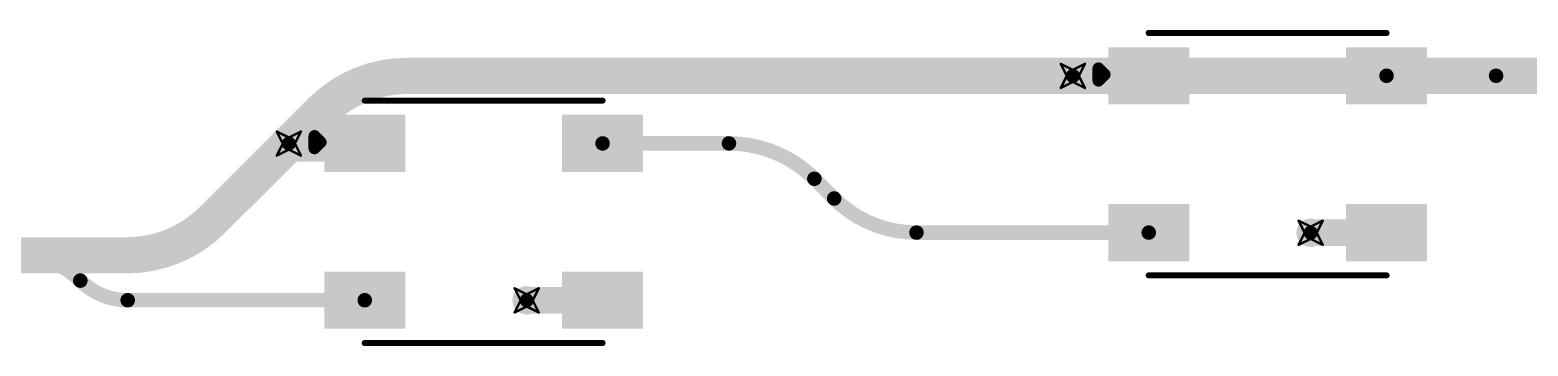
# Model space of a CAD drawing. Header units: inches. Extents: x -11 to 1110, y -7 to 455.
# Drawn here: x 484.26 to 515.76, y 233.29 to 239.95 of the extents above; entities that cross this region are included whole.
import ezdxf

# ---------------------------------------------------------------- set-up
doc = ezdxf.new("R2010")
doc.units = ezdxf.units.IN
for name, color, linetype in [('Bottom Layer', 5, 'Continuous'), ('Drill Drawing', 1, 'Continuous'), ('Top Layer', 1, 'Continuous'), ('Top Overlay', 2, 'Continuous'), ('Top Paste', 8, 'Continuous'), ('Top Solder', 216, 'Continuous'), ('Via Holes', 16, 'Continuous')]:
    doc.layers.add(name, color=color, linetype=linetype)

# ---------------------------------------------------------------- blocks, each defined once
blk = doc.blocks.new('WS2812B_B_W_77')
at = {"layer": 'Top Layer'}
for points in [[(-3.24999985, 2.15000078), (-1.75000031, 2.15000078), (-1.75000031, 1.15000278), (-3.24999985, 1.15000278)], [(3.24999985, 1.15000278), (1.75000031, 1.15000278), (1.75000031, 2.15000078), (3.24999985, 2.15000078)], [(-3.24999985, -1.15000024), (-1.75000031, -1.15000024), (-1.75000031, -2.14999824), (-3.24999985, -2.14999824)], [(1.75000031, -1.15000024), (3.24999985, -1.15000024), (3.24999985, -2.14999824), (1.75000031, -2.14999824)]]:
    blk.add_hatch(color=1, dxfattribs=at).paths.add_polyline_path(points)
at = {"layer": 'Top Paste'}
for points in [[(-3.24999985, 2.15000078), (-1.75000031, 2.15000078), (-1.75000031, 1.15000278), (-3.24999985, 1.15000278)], [(3.24999985, 1.15000278), (1.75000031, 1.15000278), (1.75000031, 2.15000078), (3.24999985, 2.15000078)], [(-3.24999985, -1.15000024), (-1.75000031, -1.15000024), (-1.75000031, -2.14999824), (-3.24999985, -2.14999824)], [(1.75000031, -1.15000024), (3.24999985, -1.15000024), (3.24999985, -2.14999824), (1.75000031, -2.14999824)]]:
    blk.add_hatch(color=8, dxfattribs=at).paths.add_polyline_path(points)
at = {"layer": 'Top Solder'}
for points in [[(-3.35159985, 2.25160078), (-1.64840031, 2.25160078), (-1.64840031, 1.04840278), (-3.35159985, 1.04840278)], [(3.35159985, 1.04840278), (1.64840031, 1.04840278), (1.64840031, 2.25160078), (3.35159985, 2.25160078)], [(-3.35159985, -1.04840024), (-1.64840031, -1.04840024), (-1.64840031, -2.25159824), (-3.35159985, -2.25159824)], [(1.64840031, -1.04840024), (3.35159985, -1.04840024), (3.35159985, -2.25159824), (1.64840031, -2.25159824)]]:
    blk.add_hatch(color=216, dxfattribs=at).paths.add_polyline_path(points)
at = {"layer": 'Top Overlay'}
for points in [[(-2.50000008, 2.55080008, 0.127, 0.127, 0), (2.50000008, 2.55080008, 0.127, 0.127, 0)], [(-3.556, 1.8034, 0.254, 0.254, 0), (-3.429, 1.6764, 0.254, 0.254, 0)], [(-3.556, 1.5494, 0.254, 0.254, 0), (-3.556, 1.8034, 0.254, 0.254, 0)], [(-3.556, 1.5494, 0.254, 0.254, 0), (-3.429, 1.6764, 0.254, 0.254, 0)], [(-2.50000008, -2.55079754, 0.127, 0.127, 0), (2.50000008, -2.55079754, 0.127, 0.127, 0)]]:
    blk.add_lwpolyline(points, format="xyseb", dxfattribs=at)
for points in [[(-2.53175008, 2.55080008, 0.0635, 0.0635, 1), (-2.46825008, 2.55080008, 0.0635, 0.0635, 1)], [(2.46825008, 2.55080008, 0.0635, 0.0635, 1), (2.53175008, 2.55080008, 0.0635, 0.0635, 1)], [(-3.619499999999999, 1.8034, 0.127, 0.127, 1), (-3.4925, 1.8034, 0.127, 0.127, 1)], [(-3.619499999999999, 1.8034, 0.127, 0.127, 1), (-3.4925, 1.8034, 0.127, 0.127, 1)], [(-3.619499999999999, 1.5494, 0.127, 0.127, 1), (-3.4925, 1.5494, 0.127, 0.127, 1)], [(-3.619499999999999, 1.5494, 0.127, 0.127, 1), (-3.4925, 1.5494, 0.127, 0.127, 1)], [(-3.4925, 1.6764, 0.127, 0.127, 1), (-3.3655, 1.6764, 0.127, 0.127, 1)], [(-3.4925, 1.6764, 0.127, 0.127, 1), (-3.3655, 1.6764, 0.127, 0.127, 1)], [(-2.53175008, -2.55079754, 0.0635, 0.0635, 1), (-2.46825008, -2.55079754, 0.0635, 0.0635, 1)], [(2.46825008, -2.55079754, 0.0635, 0.0635, 1), (2.53175008, -2.55079754, 0.0635, 0.0635, 1)]]:
    blk.add_lwpolyline(points, format="xyseb", close=True, dxfattribs=at)
blk = doc.blocks.new('WS2812B_B_W_86')
at = {"layer": 'Top Layer'}
for points in [[(-3.24999985, 2.15000078), (-1.75000031, 2.15000078), (-1.75000031, 1.15000278), (-3.24999985, 1.15000278)], [(3.24999985, 1.15000278), (1.75000031, 1.15000278), (1.75000031, 2.15000078), (3.24999985, 2.15000078)], [(-3.24999985, -1.15000024), (-1.75000031, -1.15000024), (-1.75000031, -2.14999824), (-3.24999985, -2.14999824)], [(1.75000031, -1.15000024), (3.24999985, -1.15000024), (3.24999985, -2.14999824), (1.75000031, -2.14999824)]]:
    blk.add_hatch(color=1, dxfattribs=at).paths.add_polyline_path(points)
at = {"layer": 'Top Paste'}
for points in [[(-3.24999985, 2.15000078), (-1.75000031, 2.15000078), (-1.75000031, 1.15000278), (-3.24999985, 1.15000278)], [(3.24999985, 1.15000278), (1.75000031, 1.15000278), (1.75000031, 2.15000078), (3.24999985, 2.15000078)], [(-3.24999985, -1.15000024), (-1.75000031, -1.15000024), (-1.75000031, -2.14999824), (-3.24999985, -2.14999824)], [(1.75000031, -1.15000024), (3.24999985, -1.15000024), (3.24999985, -2.14999824), (1.75000031, -2.14999824)]]:
    blk.add_hatch(color=8, dxfattribs=at).paths.add_polyline_path(points)
at = {"layer": 'Top Solder'}
for points in [[(-3.35159985, 2.25160078), (-1.64840031, 2.25160078), (-1.64840031, 1.04840278), (-3.35159985, 1.04840278)], [(3.35159985, 1.04840278), (1.64840031, 1.04840278), (1.64840031, 2.25160078), (3.35159985, 2.25160078)], [(-3.35159985, -1.04840024), (-1.64840031, -1.04840024), (-1.64840031, -2.25159824), (-3.35159985, -2.25159824)], [(1.64840031, -1.04840024), (3.35159985, -1.04840024), (3.35159985, -2.25159824), (1.64840031, -2.25159824)]]:
    blk.add_hatch(color=216, dxfattribs=at).paths.add_polyline_path(points)
at = {"layer": 'Top Overlay'}
for points in [[(-2.50000008, 2.55080008, 0.127, 0.127, 0), (2.50000008, 2.55080008, 0.127, 0.127, 0)], [(-3.556, 1.8034, 0.254, 0.254, 0), (-3.429, 1.6764, 0.254, 0.254, 0)], [(-3.556, 1.5494, 0.254, 0.254, 0), (-3.556, 1.8034, 0.254, 0.254, 0)], [(-3.556, 1.5494, 0.254, 0.254, 0), (-3.429, 1.6764, 0.254, 0.254, 0)], [(-2.50000008, -2.55079754, 0.127, 0.127, 0), (2.50000008, -2.55079754, 0.127, 0.127, 0)]]:
    blk.add_lwpolyline(points, format="xyseb", dxfattribs=at)
for points in [[(-2.53175008, 2.55080008, 0.0635, 0.0635, 1), (-2.46825008, 2.55080008, 0.0635, 0.0635, 1)], [(2.46825008, 2.55080008, 0.0635, 0.0635, 1), (2.53175008, 2.55080008, 0.0635, 0.0635, 1)], [(-3.619499999999999, 1.8034, 0.127, 0.127, 1), (-3.4925, 1.8034, 0.127, 0.127, 1)], [(-3.619499999999999, 1.8034, 0.127, 0.127, 1), (-3.4925, 1.8034, 0.127, 0.127, 1)], [(-3.619499999999999, 1.5494, 0.127, 0.127, 1), (-3.4925, 1.5494, 0.127, 0.127, 1)], [(-3.619499999999999, 1.5494, 0.127, 0.127, 1), (-3.4925, 1.5494, 0.127, 0.127, 1)], [(-3.4925, 1.6764, 0.127, 0.127, 1), (-3.3655, 1.6764, 0.127, 0.127, 1)], [(-3.4925, 1.6764, 0.127, 0.127, 1), (-3.3655, 1.6764, 0.127, 0.127, 1)], [(-2.53175008, -2.55079754, 0.0635, 0.0635, 1), (-2.46825008, -2.55079754, 0.0635, 0.0635, 1)], [(2.46825008, -2.55079754, 0.0635, 0.0635, 1), (2.53175008, -2.55079754, 0.0635, 0.0635, 1)]]:
    blk.add_lwpolyline(points, format="xyseb", close=True, dxfattribs=at)

msp = doc.modelspace()

# ---------------------------------------------------------------- hatches: boundary and pattern name
at = {"layer": 'Bottom Layer'}
h = msp.add_hatch(color=5, dxfattribs=at)
edge = h.paths.add_edge_path()
edge.add_arc((506.18539606, 238.97759418), 0.2999994, 0, 360)
h = msp.add_hatch(color=5, dxfattribs=at)
edge = h.paths.add_edge_path()
edge.add_arc((489.7027417, 237.55439662), 0.2999994, 0, 360)
h = msp.add_hatch(color=5, dxfattribs=at)
edge = h.paths.add_edge_path()
edge.add_arc((511.18539622, 235.67759316), 0.2999994, 0, 360)
h = msp.add_hatch(color=5, dxfattribs=at)
edge = h.paths.add_edge_path()
edge.add_arc((494.70274186, 234.2543956), 0.2999994, 0, 360)
at = {"layer": 'Top Layer'}
h = msp.add_hatch(color=1, dxfattribs=at)
edge = h.paths.add_edge_path()
edge.add_arc((506.18539606, 238.97759418), 0.2999994, 0, 360)
h = msp.add_hatch(color=1, dxfattribs=at)
edge = h.paths.add_edge_path()
edge.add_arc((489.7027417, 237.55439662), 0.2999994, 0, 360)
h = msp.add_hatch(color=1, dxfattribs=at)
edge = h.paths.add_edge_path()
edge.add_arc((511.18539622, 235.67759316), 0.2999994, 0, 360)
h = msp.add_hatch(color=1, dxfattribs=at)
edge = h.paths.add_edge_path()
edge.add_arc((494.70274186, 234.2543956), 0.2999994, 0, 360)
at = {"layer": 'Via Holes'}
h = msp.add_hatch(color=7, dxfattribs=at)
edge = h.paths.add_edge_path()
edge.add_arc((506.18539606, 238.97759418), 0.1499997, 0, 360)
h = msp.add_hatch(color=7, dxfattribs=at)
edge = h.paths.add_edge_path()
edge.add_arc((489.7027417, 237.55439662), 0.1499997, 0, 360)
h = msp.add_hatch(color=7, dxfattribs=at)
edge = h.paths.add_edge_path()
edge.add_arc((511.18539622, 235.67759316), 0.1499997, 0, 360)
h = msp.add_hatch(color=7, dxfattribs=at)
edge = h.paths.add_edge_path()
edge.add_arc((494.70274186, 234.2543956), 0.1499997, 0, 360)

# ---------------------------------------------------------------- linework, layer by layer
at = {"layer": 'Bottom Layer'}
for points in [[(490.38199104, 238.23364596, 0.7619999999999999, 0.7619999999999999, -0.198912367379658), (492.17804282, 238.97759418, 0.7619999999999999, 0.7619999999999999, 0)], [(492.17804282, 238.97759418, 0.7619999999999999, 0.7619999999999999, 0), (506.18539606, 238.97759418, 0.7619999999999999, 0.7619999999999999, 0)], [(506.18539606, 238.97759418, 0.7619999999999999, 0.7619999999999999, 0), (521.2616981399999, 238.97759418, 0.7619999999999999, 0.7619999999999999, 0)], [(489.7027417, 237.55439662, 0.7619999999999999, 0.7619999999999999, 0), (490.38199104, 238.23364596, 0.7619999999999999, 0.7619999999999999, 0)], [(488.0949979, 235.94665282, 0.7619999999999999, 0.7619999999999999, 0), (489.7027417, 237.55439662, 0.7619999999999999, 0.7619999999999999, 0)], [(488.0949979, 235.94665282, 0.7619999999999999, 0.7619999999999999, -0.198912367379658), (486.29894612, 235.2027046, 0.7619999999999999, 0.7619999999999999, 0)], [(473.40548702, 235.2027046, 0.7619999999999999, 0.7619999999999999, 0), (486.29894612, 235.2027046, 0.7619999999999999, 0.7619999999999999, 0)]]:
    msp.add_lwpolyline(points, format="xyseb", dxfattribs=at)
for points in [[(491.98754282, 238.97759418, 0.3809999999999999, 0.3809999999999999, 1), (492.36854282, 238.97759418, 0.3809999999999999, 0.3809999999999999, 1)], [(491.98754282, 238.97759418, 0.3809999999999999, 0.3809999999999999, 1), (492.36854282, 238.97759418, 0.3809999999999999, 0.3809999999999999, 1)], [(505.9948960599999, 238.97759418, 0.3809999999999999, 0.3809999999999999, 1), (506.3758960599999, 238.97759418, 0.3809999999999999, 0.3809999999999999, 1)], [(505.9948960599999, 238.97759418, 0.3809999999999999, 0.3809999999999999, 1), (506.3758960599999, 238.97759418, 0.3809999999999999, 0.3809999999999999, 1)], [(490.19149104, 238.23364596, 0.3809999999999999, 0.3809999999999999, 1), (490.57249104, 238.23364596, 0.3809999999999999, 0.3809999999999999, 1)], [(490.19149104, 238.23364596, 0.3809999999999999, 0.3809999999999999, 1), (490.57249104, 238.23364596, 0.3809999999999999, 0.3809999999999999, 1)], [(489.5122417, 237.55439662, 0.3809999999999999, 0.3809999999999999, 1), (489.8932417, 237.55439662, 0.3809999999999999, 0.3809999999999999, 1)], [(489.5122417, 237.55439662, 0.3809999999999999, 0.3809999999999999, 1), (489.8932417, 237.55439662, 0.3809999999999999, 0.3809999999999999, 1)], [(487.9044979, 235.94665282, 0.3809999999999999, 0.3809999999999999, 1), (488.2854978999999, 235.94665282, 0.3809999999999999, 0.3809999999999999, 1)], [(487.9044979, 235.94665282, 0.3809999999999999, 0.3809999999999999, 1), (488.2854978999999, 235.94665282, 0.3809999999999999, 0.3809999999999999, 1)], [(486.1084461199999, 235.2027046, 0.3809999999999999, 0.3809999999999999, 1), (486.48944612, 235.2027046, 0.3809999999999999, 0.3809999999999999, 1)], [(486.1084461199999, 235.2027046, 0.3809999999999999, 0.3809999999999999, 1), (486.48944612, 235.2027046, 0.3809999999999999, 0.3809999999999999, 1)]]:
    msp.add_lwpolyline(points, format="xyseb", close=True, dxfattribs=at)
at = {"layer": 'Drill Drawing'}
for points in [[(505.93139606, 239.23159418, 0.0508, 0.0508, 0), (506.18539606, 239.10459418, 0.0508, 0.0508, 0)], [(505.93139606, 239.23159418, 0.0508, 0.0508, 0), (506.05839606, 238.97759418, 0.0508, 0.0508, 0)], [(506.18539606, 239.10459418, 0.0508, 0.0508, 0), (506.43939606, 239.23159418, 0.0508, 0.0508, 0)], [(506.31239606, 238.97759418, 0.0508, 0.0508, 0), (506.43939606, 239.23159418, 0.0508, 0.0508, 0)], [(505.93139606, 238.72359418, 0.0508, 0.0508, 0), (506.05839606, 238.97759418, 0.0508, 0.0508, 0)], [(505.93139606, 238.72359418, 0.0508, 0.0508, 0), (506.18539606, 238.85059418, 0.0508, 0.0508, 0)], [(506.18539606, 238.85059418, 0.0508, 0.0508, 0), (506.43939606, 238.72359418, 0.0508, 0.0508, 0)], [(506.31239606, 238.97759418, 0.0508, 0.0508, 0), (506.43939606, 238.72359418, 0.0508, 0.0508, 0)], [(489.4487417, 237.80839662, 0.0508, 0.0508, 0), (489.7027417, 237.68139662, 0.0508, 0.0508, 0)], [(489.4487417, 237.80839662, 0.0508, 0.0508, 0), (489.5757416999999, 237.55439662, 0.0508, 0.0508, 0)], [(489.7027417, 237.68139662, 0.0508, 0.0508, 0), (489.9567417, 237.80839662, 0.0508, 0.0508, 0)], [(489.8297417, 237.55439662, 0.0508, 0.0508, 0), (489.9567417, 237.80839662, 0.0508, 0.0508, 0)], [(489.4487417, 237.30039662, 0.0508, 0.0508, 0), (489.5757416999999, 237.55439662, 0.0508, 0.0508, 0)], [(489.8297417, 237.55439662, 0.0508, 0.0508, 0), (489.9567417, 237.30039662, 0.0508, 0.0508, 0)], [(489.4487417, 237.30039662, 0.0508, 0.0508, 0), (489.7027417, 237.42739662, 0.0508, 0.0508, 0)], [(489.7027417, 237.42739662, 0.0508, 0.0508, 0), (489.9567417, 237.30039662, 0.0508, 0.0508, 0)], [(510.93139622, 235.93159316, 0.0508, 0.0508, 0), (511.18539622, 235.80459316, 0.0508, 0.0508, 0)], [(510.93139622, 235.93159316, 0.0508, 0.0508, 0), (511.05839622, 235.67759316, 0.0508, 0.0508, 0)], [(511.18539622, 235.80459316, 0.0508, 0.0508, 0), (511.4393962199999, 235.93159316, 0.0508, 0.0508, 0)], [(511.31239622, 235.67759316, 0.0508, 0.0508, 0), (511.4393962199999, 235.93159316, 0.0508, 0.0508, 0)], [(510.93139622, 235.42359316, 0.0508, 0.0508, 0), (511.05839622, 235.67759316, 0.0508, 0.0508, 0)], [(511.31239622, 235.67759316, 0.0508, 0.0508, 0), (511.4393962199999, 235.42359316, 0.0508, 0.0508, 0)], [(510.93139622, 235.42359316, 0.0508, 0.0508, 0), (511.18539622, 235.55059316, 0.0508, 0.0508, 0)], [(511.18539622, 235.55059316, 0.0508, 0.0508, 0), (511.4393962199999, 235.42359316, 0.0508, 0.0508, 0)], [(494.4487418599999, 234.5083956, 0.0508, 0.0508, 0), (494.70274186, 234.3813956, 0.0508, 0.0508, 0)], [(494.4487418599999, 234.5083956, 0.0508, 0.0508, 0), (494.57574186, 234.2543956, 0.0508, 0.0508, 0)], [(494.70274186, 234.3813956, 0.0508, 0.0508, 0), (494.95674186, 234.5083956, 0.0508, 0.0508, 0)], [(494.82974186, 234.2543956, 0.0508, 0.0508, 0), (494.95674186, 234.5083956, 0.0508, 0.0508, 0)], [(494.4487418599999, 234.0003956, 0.0508, 0.0508, 0), (494.57574186, 234.2543956, 0.0508, 0.0508, 0)], [(494.4487418599999, 234.0003956, 0.0508, 0.0508, 0), (494.70274186, 234.1273956, 0.0508, 0.0508, 0)], [(494.70274186, 234.1273956, 0.0508, 0.0508, 0), (494.95674186, 234.0003956, 0.0508, 0.0508, 0)], [(494.82974186, 234.2543956, 0.0508, 0.0508, 0), (494.95674186, 234.0003956, 0.0508, 0.0508, 0)]]:
    msp.add_lwpolyline(points, format="xyseb", dxfattribs=at)
for points in [[(505.9186960599999, 239.23159418, 0.0254, 0.0254, 1), (505.9440960599999, 239.23159418, 0.0254, 0.0254, 1)], [(505.9186960599999, 239.23159418, 0.0254, 0.0254, 1), (505.9440960599999, 239.23159418, 0.0254, 0.0254, 1)], [(506.17269606, 239.10459418, 0.0254, 0.0254, 1), (506.19809606, 239.10459418, 0.0254, 0.0254, 1)], [(506.17269606, 239.10459418, 0.0254, 0.0254, 1), (506.19809606, 239.10459418, 0.0254, 0.0254, 1)], [(506.42669606, 239.23159418, 0.0254, 0.0254, 1), (506.45209606, 239.23159418, 0.0254, 0.0254, 1)], [(506.42669606, 239.23159418, 0.0254, 0.0254, 1), (506.45209606, 239.23159418, 0.0254, 0.0254, 1)], [(505.9186960599999, 238.72359418, 0.0254, 0.0254, 1), (505.9440960599999, 238.72359418, 0.0254, 0.0254, 1)], [(505.9186960599999, 238.72359418, 0.0254, 0.0254, 1), (505.9440960599999, 238.72359418, 0.0254, 0.0254, 1)], [(506.04569606, 238.97759418, 0.0254, 0.0254, 1), (506.0710960599999, 238.97759418, 0.0254, 0.0254, 1)], [(506.04569606, 238.97759418, 0.0254, 0.0254, 1), (506.0710960599999, 238.97759418, 0.0254, 0.0254, 1)], [(506.17269606, 238.85059418, 0.0254, 0.0254, 1), (506.19809606, 238.85059418, 0.0254, 0.0254, 1)], [(506.17269606, 238.85059418, 0.0254, 0.0254, 1), (506.19809606, 238.85059418, 0.0254, 0.0254, 1)], [(506.2996960599999, 238.97759418, 0.0254, 0.0254, 1), (506.32509606, 238.97759418, 0.0254, 0.0254, 1)], [(506.2996960599999, 238.97759418, 0.0254, 0.0254, 1), (506.32509606, 238.97759418, 0.0254, 0.0254, 1)], [(506.42669606, 238.72359418, 0.0254, 0.0254, 1), (506.45209606, 238.72359418, 0.0254, 0.0254, 1)], [(506.42669606, 238.72359418, 0.0254, 0.0254, 1), (506.45209606, 238.72359418, 0.0254, 0.0254, 1)], [(489.4360417, 237.80839662, 0.0254, 0.0254, 1), (489.4614416999999, 237.80839662, 0.0254, 0.0254, 1)], [(489.4360417, 237.80839662, 0.0254, 0.0254, 1), (489.4614416999999, 237.80839662, 0.0254, 0.0254, 1)], [(489.9440417, 237.80839662, 0.0254, 0.0254, 1), (489.9694417, 237.80839662, 0.0254, 0.0254, 1)], [(489.9440417, 237.80839662, 0.0254, 0.0254, 1), (489.9694417, 237.80839662, 0.0254, 0.0254, 1)], [(489.5630417, 237.55439662, 0.0254, 0.0254, 1), (489.5884417, 237.55439662, 0.0254, 0.0254, 1)], [(489.5630417, 237.55439662, 0.0254, 0.0254, 1), (489.5884417, 237.55439662, 0.0254, 0.0254, 1)], [(489.6900416999999, 237.68139662, 0.0254, 0.0254, 1), (489.7154417, 237.68139662, 0.0254, 0.0254, 1)], [(489.6900416999999, 237.68139662, 0.0254, 0.0254, 1), (489.7154417, 237.68139662, 0.0254, 0.0254, 1)], [(489.8170417, 237.55439662, 0.0254, 0.0254, 1), (489.8424416999999, 237.55439662, 0.0254, 0.0254, 1)], [(489.8170417, 237.55439662, 0.0254, 0.0254, 1), (489.8424416999999, 237.55439662, 0.0254, 0.0254, 1)], [(489.4360417, 237.30039662, 0.0254, 0.0254, 1), (489.4614416999999, 237.30039662, 0.0254, 0.0254, 1)], [(489.4360417, 237.30039662, 0.0254, 0.0254, 1), (489.4614416999999, 237.30039662, 0.0254, 0.0254, 1)], [(489.6900416999999, 237.42739662, 0.0254, 0.0254, 1), (489.7154417, 237.42739662, 0.0254, 0.0254, 1)], [(489.6900416999999, 237.42739662, 0.0254, 0.0254, 1), (489.7154417, 237.42739662, 0.0254, 0.0254, 1)], [(489.9440417, 237.30039662, 0.0254, 0.0254, 1), (489.9694417, 237.30039662, 0.0254, 0.0254, 1)], [(489.9440417, 237.30039662, 0.0254, 0.0254, 1), (489.9694417, 237.30039662, 0.0254, 0.0254, 1)], [(510.91869622, 235.93159316, 0.0254, 0.0254, 1), (510.9440962199999, 235.93159316, 0.0254, 0.0254, 1)], [(510.91869622, 235.93159316, 0.0254, 0.0254, 1), (510.9440962199999, 235.93159316, 0.0254, 0.0254, 1)], [(511.42669622, 235.93159316, 0.0254, 0.0254, 1), (511.45209622, 235.93159316, 0.0254, 0.0254, 1)], [(511.42669622, 235.93159316, 0.0254, 0.0254, 1), (511.45209622, 235.93159316, 0.0254, 0.0254, 1)], [(511.04569622, 235.67759316, 0.0254, 0.0254, 1), (511.07109622, 235.67759316, 0.0254, 0.0254, 1)], [(511.04569622, 235.67759316, 0.0254, 0.0254, 1), (511.07109622, 235.67759316, 0.0254, 0.0254, 1)], [(511.1726962199999, 235.80459316, 0.0254, 0.0254, 1), (511.19809622, 235.80459316, 0.0254, 0.0254, 1)], [(511.1726962199999, 235.80459316, 0.0254, 0.0254, 1), (511.19809622, 235.80459316, 0.0254, 0.0254, 1)], [(511.29969622, 235.67759316, 0.0254, 0.0254, 1), (511.3250962199999, 235.67759316, 0.0254, 0.0254, 1)], [(511.29969622, 235.67759316, 0.0254, 0.0254, 1), (511.3250962199999, 235.67759316, 0.0254, 0.0254, 1)], [(510.91869622, 235.42359316, 0.0254, 0.0254, 1), (510.9440962199999, 235.42359316, 0.0254, 0.0254, 1)], [(510.91869622, 235.42359316, 0.0254, 0.0254, 1), (510.9440962199999, 235.42359316, 0.0254, 0.0254, 1)], [(511.1726962199999, 235.55059316, 0.0254, 0.0254, 1), (511.19809622, 235.55059316, 0.0254, 0.0254, 1)], [(511.1726962199999, 235.55059316, 0.0254, 0.0254, 1), (511.19809622, 235.55059316, 0.0254, 0.0254, 1)], [(511.42669622, 235.42359316, 0.0254, 0.0254, 1), (511.45209622, 235.42359316, 0.0254, 0.0254, 1)], [(511.42669622, 235.42359316, 0.0254, 0.0254, 1), (511.45209622, 235.42359316, 0.0254, 0.0254, 1)], [(494.43604186, 234.5083956, 0.0254, 0.0254, 1), (494.46144186, 234.5083956, 0.0254, 0.0254, 1)], [(494.43604186, 234.5083956, 0.0254, 0.0254, 1), (494.46144186, 234.5083956, 0.0254, 0.0254, 1)], [(494.69004186, 234.3813956, 0.0254, 0.0254, 1), (494.7154418599999, 234.3813956, 0.0254, 0.0254, 1)], [(494.69004186, 234.3813956, 0.0254, 0.0254, 1), (494.7154418599999, 234.3813956, 0.0254, 0.0254, 1)], [(494.94404186, 234.5083956, 0.0254, 0.0254, 1), (494.96944186, 234.5083956, 0.0254, 0.0254, 1)], [(494.94404186, 234.5083956, 0.0254, 0.0254, 1), (494.96944186, 234.5083956, 0.0254, 0.0254, 1)], [(494.43604186, 234.0003956, 0.0254, 0.0254, 1), (494.46144186, 234.0003956, 0.0254, 0.0254, 1)], [(494.43604186, 234.0003956, 0.0254, 0.0254, 1), (494.46144186, 234.0003956, 0.0254, 0.0254, 1)], [(494.5630418599999, 234.2543956, 0.0254, 0.0254, 1), (494.58844186, 234.2543956, 0.0254, 0.0254, 1)], [(494.5630418599999, 234.2543956, 0.0254, 0.0254, 1), (494.58844186, 234.2543956, 0.0254, 0.0254, 1)], [(494.69004186, 234.1273956, 0.0254, 0.0254, 1), (494.7154418599999, 234.1273956, 0.0254, 0.0254, 1)], [(494.69004186, 234.1273956, 0.0254, 0.0254, 1), (494.7154418599999, 234.1273956, 0.0254, 0.0254, 1)], [(494.81704186, 234.2543956, 0.0254, 0.0254, 1), (494.84244186, 234.2543956, 0.0254, 0.0254, 1)], [(494.81704186, 234.2543956, 0.0254, 0.0254, 1), (494.84244186, 234.2543956, 0.0254, 0.0254, 1)], [(494.94404186, 234.0003956, 0.0254, 0.0254, 1), (494.96944186, 234.0003956, 0.0254, 0.0254, 1)], [(494.94404186, 234.0003956, 0.0254, 0.0254, 1), (494.96944186, 234.0003956, 0.0254, 0.0254, 1)]]:
    msp.add_lwpolyline(points, format="xyseb", close=True, dxfattribs=at)
at = {"layer": 'Top Layer'}
for points in [[(506.18539606, 238.98098508, 0.7619999999999999, 0.7619999999999999, 0), (507.7810265999999, 238.98098508, 0.7619999999999999, 0.7619999999999999, 0)], [(512.78102676, 238.98098508, 0.3048, 0.3048, 0), (515.08351136, 238.98098508, 0.3048, 0.3048, 0)], [(515.08351136, 238.98098508, 0.3048, 0.3048, -0.198912367379658), (516.87956314, 238.23703686, 0.3048, 0.3048, 0)], [(489.7027417, 237.55778752, 0.7619999999999999, 0.7619999999999999, 0), (491.29837224, 237.55778752, 0.7619999999999999, 0.7619999999999999, 0)], [(496.2983723999999, 237.55778752, 0.3048, 0.3048, 0), (498.9553089199999, 237.55778752, 0.3048, 0.3048, 0)], [(498.9553089199999, 237.55778752, 0.3048, 0.3048, -0.198912367379658), (500.7513607, 236.8138393, 0.3048, 0.3048, 0)], [(500.7513607, 236.8138393, 0.3048, 0.3048, 0), (501.1674, 236.3978, 0.3048, 0.3048, 0)], [(502.89794772, 235.68098406, 0.3048, 0.3048, -0.198912367379658), (501.1674, 236.3978, 0.3048, 0.3048, 0)], [(511.18539622, 235.68098406, 0.5588, 0.5588, 0), (512.78102676, 235.68098406, 0.5588, 0.5588, 0)], [(502.89794772, 235.68098406, 0.3048, 0.3048, 0), (507.7810265999999, 235.68098406, 0.3048, 0.3048, 0)], [(484.02499842, 235.2060955, 0.3048, 0.3048, -0.198912367379658), (485.3178, 234.6706, 0.3048, 0.3048, 0)], [(486.3144197999999, 234.2577865, 0.3048, 0.3048, -0.198912367379658), (485.3178, 234.6706, 0.3048, 0.3048, 0)], [(486.3144197999999, 234.2577865, 0.3048, 0.3048, 0), (491.29837224, 234.2577865, 0.3048, 0.3048, 0)], [(494.70274186, 234.2577865, 0.5588, 0.5588, 0), (496.2983723999999, 234.2577865, 0.5588, 0.5588, 0)]]:
    msp.add_lwpolyline(points, format="xyseb", dxfattribs=at)
for points in [[(505.9948960599999, 238.98098508, 0.3809999999999999, 0.3809999999999999, 1), (506.3758960599999, 238.98098508, 0.3809999999999999, 0.3809999999999999, 1)], [(507.5905266, 238.98098508, 0.3809999999999999, 0.3809999999999999, 1), (507.9715265999999, 238.98098508, 0.3809999999999999, 0.3809999999999999, 1)], [(512.70482676, 238.98098508, 0.1524, 0.1524, 1), (512.85722676, 238.98098508, 0.1524, 0.1524, 1)], [(515.00731136, 238.98098508, 0.1524, 0.1524, 1), (515.15971136, 238.98098508, 0.1524, 0.1524, 1)], [(515.00731136, 238.98098508, 0.1524, 0.1524, 1), (515.15971136, 238.98098508, 0.1524, 0.1524, 1)], [(489.5122417, 237.55778752, 0.3809999999999999, 0.3809999999999999, 1), (489.8932417, 237.55778752, 0.3809999999999999, 0.3809999999999999, 1)], [(491.10787224, 237.55778752, 0.3809999999999999, 0.3809999999999999, 1), (491.48887224, 237.55778752, 0.3809999999999999, 0.3809999999999999, 1)], [(496.2221724, 237.55778752, 0.1524, 0.1524, 1), (496.3745724, 237.55778752, 0.1524, 0.1524, 1)], [(498.87910892, 237.55778752, 0.1524, 0.1524, 1), (499.03150892, 237.55778752, 0.1524, 0.1524, 1)], [(498.87910892, 237.55778752, 0.1524, 0.1524, 1), (499.03150892, 237.55778752, 0.1524, 0.1524, 1)], [(500.6751606999999, 236.8138393, 0.1524, 0.1524, 1), (500.8275606999999, 236.8138393, 0.1524, 0.1524, 1)], [(500.6751606999999, 236.8138393, 0.1524, 0.1524, 1), (500.8275606999999, 236.8138393, 0.1524, 0.1524, 1)], [(501.0912, 236.3978, 0.1524, 0.1524, 1), (501.2436, 236.3978, 0.1524, 0.1524, 1)], [(501.0912, 236.3978, 0.1524, 0.1524, 1), (501.2436, 236.3978, 0.1524, 0.1524, 1)], [(511.04569622, 235.68098406, 0.2794, 0.2794, 1), (511.3250962199999, 235.68098406, 0.2794, 0.2794, 1)], [(512.64132676, 235.68098406, 0.2794, 0.2794, 1), (512.92072676, 235.68098406, 0.2794, 0.2794, 1)], [(502.82174772, 235.68098406, 0.1524, 0.1524, 1), (502.97414772, 235.68098406, 0.1524, 0.1524, 1)], [(502.82174772, 235.68098406, 0.1524, 0.1524, 1), (502.97414772, 235.68098406, 0.1524, 0.1524, 1)], [(507.7048265999999, 235.68098406, 0.1524, 0.1524, 1), (507.8572265999999, 235.68098406, 0.1524, 0.1524, 1)], [(485.2415999999999, 234.6706, 0.1524, 0.1524, 1), (485.3939999999999, 234.6706, 0.1524, 0.1524, 1)], [(485.2415999999999, 234.6706, 0.1524, 0.1524, 1), (485.3939999999999, 234.6706, 0.1524, 0.1524, 1)], [(486.2382198, 234.2577865, 0.1524, 0.1524, 1), (486.3906198, 234.2577865, 0.1524, 0.1524, 1)], [(486.2382198, 234.2577865, 0.1524, 0.1524, 1), (486.3906198, 234.2577865, 0.1524, 0.1524, 1)], [(491.22217224, 234.2577865, 0.1524, 0.1524, 1), (491.37457224, 234.2577865, 0.1524, 0.1524, 1)], [(494.5630418599999, 234.2577865, 0.2794, 0.2794, 1), (494.84244186, 234.2577865, 0.2794, 0.2794, 1)], [(496.1586723999999, 234.2577865, 0.2794, 0.2794, 1), (496.4380724, 234.2577865, 0.2794, 0.2794, 1)]]:
    msp.add_lwpolyline(points, format="xyseb", close=True, dxfattribs=at)

# ---------------------------------------------------------------- block references
for name, p in [('WS2812B_B_W_86', (510.28102668, 237.3309833)), ('WS2812B_B_W_77', (493.7983723199999, 235.90778574))]:
    msp.add_blockref(name, p)

doc.saveas('drawing.dxf')
